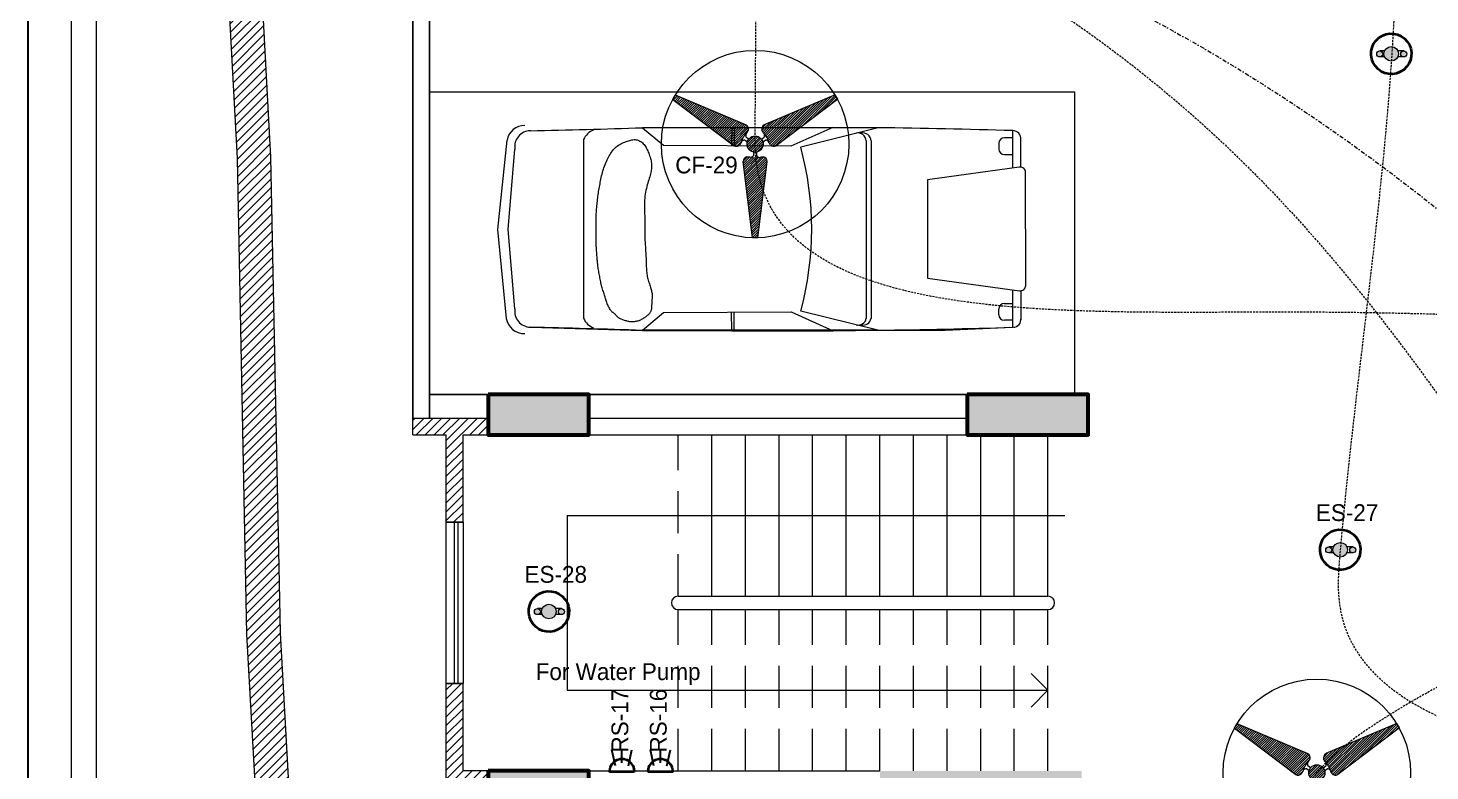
# Model space of a CAD drawing. Header units: inches. Extents: x 109699 to 44449955, y -10987 to 15824140.
# Drawn here: x 190738.4 to 191155.4, y -3498.7 to -3277.7 of the extents above; entities that cross this region are included whole.
import ezdxf

# ---------------------------------------------------------------- set-up
doc = ezdxf.new("R2010")
doc.units = ezdxf.units.IN
doc.header["$LTSCALE"] = 5
doc.header["$MEASUREMENT"] = 0
doc.linetypes.add('DASHDOT', pattern=[1, 0.5, -0.25, 0, -0.25])
doc.linetypes.add('DASHED2', pattern=[0.375, 0.25, -0.125])
doc.layers.get('0').update_dxf_attribs({"color": 123})
for name, color, linetype, lineweight in [('@NORMAL', 7, 'Continuous', 5), ('car-plan', 179, 'Continuous', 13), ('cloumn', 253, 'Continuous', 60), ('collum', 8, 'Continuous', 70), ('E-CF-Ceiling-Fan', 30, 'Continuous', 13), ('E-Con-Point', 5, 'DASHED2', 13), ('E-ES-Energy Saver-Light', 140, 'Continuous', 13), ('E-RS', 12, 'Continuous', 30), ('glass', 140, 'Continuous', 18), ('Ground foor outer wall', 7, 'Continuous', 25), ('ha', 252, 'Continuous', 5), ('HATCH2', 253, 'Continuous', 15), ('Railling', 8, 'Continuous', 5), ('SB', 1, 'DASHDOT', 20), ('STAIR', 8, 'Continuous', 13), ('WALL-1', 8, 'Continuous', 9)]:
    doc.layers.add(name, color=color, linetype=linetype, lineweight=lineweight)
doc.styles.get("Standard").update_dxf_attribs({"font": 'times.ttf'})
pattern_1 = [(45, (139084.08, 2531389.2565), (-1.3258252147, 1.3258252147), [])]

# ---------------------------------------------------------------- blocks, each defined once
blk = doc.blocks.new('zxczxczxcz')
at = {"layer": '@NORMAL'}
for points in [[(177327.54, -15450.1), (175295.18, -15450.1), (175295.18, -14276.83), (177327.54, -14276.83)], [(177319.91, -15442.46), (175302.82, -15442.46), (175302.82, -14284.47), (177319.91, -14284.47)]]:
    blk.add_lwpolyline(points, close=True, dxfattribs=at)
at = {"layer": 'WALL-1', "lineweight": 30}
blk.add_lwpolyline([(177340.91, -15463.47), (175281.82, -15463.47), (175281.82, -14263.47), (177340.91, -14263.47)], close=True, dxfattribs=at)
blk = doc.blocks.new('gs')
at = {"layer": 'car-plan'}
for p, q in [((26267.59, 9819.38), (26273.89, 9814.16)), ((26294.14, 9819.6), (26294.07, 9814.04)), ((26294.91, 9819.61), (26294.84, 9814.04)), ((26311.79, 9813.96), (26324.33, 9819.55)), ((26337.66, 9819.38), (26314.66, 9813.61)), ((26224.53, 9789.08), (26227.31, 9815.69)), ((26259.74, 9813.67), (26260.07, 9813.92)), ((26260.07, 9813.92), (26260.43, 9814.16)), ((26260.43, 9814.16), (26260.81, 9814.38)), ((26260.81, 9814.38), (26261.19, 9814.58)), ((26261.19, 9814.58), (26261.59, 9814.77)), ((26261.59, 9814.77), (26261.98, 9814.95)), ((26261.98, 9814.95), (26262.37, 9815.11)), ((26262.37, 9815.11), (26262.75, 9815.26)), ((26262.75, 9815.26), (26263.11, 9815.4)), ((26263.11, 9815.4), (26263.46, 9815.52)), ((26263.46, 9815.52), (26263.8, 9815.63)), ((26263.8, 9815.63), (26264.13, 9815.72)), ((26264.13, 9815.72), (26264.45, 9815.78)), ((26264.45, 9815.78), (26264.76, 9815.83)), ((26264.76, 9815.83), (26265.07, 9815.85)), ((26265.07, 9815.85), (26265.37, 9815.85)), ((26265.37, 9815.85), (26265.67, 9815.81)), ((26265.67, 9815.81), (26265.97, 9815.75)), ((26265.97, 9815.75), (26266.26, 9815.66)), ((26266.26, 9815.66), (26266.55, 9815.55)), ((26266.55, 9815.55), (26266.83, 9815.41)), ((26266.83, 9815.41), (26267.1, 9815.25)), ((26267.1, 9815.25), (26267.35, 9815.06)), ((26267.35, 9815.06), (26267.6, 9814.85)), ((26267.6, 9814.85), (26267.83, 9814.62)), ((26267.83, 9814.62), (26268.05, 9814.36)), ((26268.05, 9814.36), (26268.25, 9814.09)), ((26268.25, 9814.09), (26268.45, 9813.8)), ((26268.45, 9813.8), (26268.64, 9813.5)), ((26273.89, 9814.16), (26311.79, 9813.96)), ((26373.63, 9814.74), (26373.63, 9813.02)), ((26377.73, 9816.37), (26375.25, 9816.37)), ((26380.19, 9807.67), (26380.18, 9816.24)), ((26227.61, 9789.13), (26229.62, 9813.03)), ((26256.86, 9809.36), (26257.07, 9809.8)), ((26257.07, 9809.8), (26257.28, 9810.23)), ((26257.28, 9810.23), (26257.5, 9810.65)), ((26257.5, 9810.65), (26257.72, 9811.05)), ((26257.72, 9811.05), (26257.93, 9811.44)), ((26257.93, 9811.44), (26258.16, 9811.81)), ((26258.16, 9811.81), (26258.38, 9812.16)), ((26258.38, 9812.16), (26258.62, 9812.5)), ((26258.62, 9812.5), (26258.87, 9812.81)), ((26258.87, 9812.81), (26259.14, 9813.12)), ((26259.14, 9813.12), (26259.43, 9813.4)), ((26259.43, 9813.4), (26259.74, 9813.67)), ((26268.64, 9813.5), (26268.81, 9813.18)), ((26268.81, 9813.18), (26268.98, 9812.84)), ((26268.98, 9812.84), (26269.14, 9812.49)), ((26269.14, 9812.49), (26269.3, 9812.13)), ((26269.3, 9812.13), (26269.45, 9811.77)), ((26269.45, 9811.77), (26269.59, 9811.39)), ((26269.59, 9811.39), (26269.72, 9811.02)), ((26269.72, 9811.02), (26269.84, 9810.64)), ((26269.84, 9810.64), (26269.95, 9810.27)), ((26269.95, 9810.27), (26270.05, 9809.9)), ((26270.05, 9809.9), (26270.13, 9809.54)), ((26375.25, 9811.39), (26377.73, 9811.39)), ((26255.44, 9805.07), (26255.55, 9805.56)), ((26255.55, 9805.56), (26255.68, 9806.04)), ((26255.68, 9806.04), (26255.81, 9806.53)), ((26255.81, 9806.53), (26255.95, 9807.01)), ((26255.95, 9807.01), (26256.11, 9807.5)), ((26256.11, 9807.5), (26256.28, 9807.97)), ((26256.28, 9807.97), (26256.46, 9808.44)), ((26256.46, 9808.44), (26256.66, 9808.9)), ((26256.66, 9808.9), (26256.86, 9809.36)), ((26269.96, 9805.62), (26269.85, 9805.2)), ((26270.06, 9806.03), (26269.96, 9805.62)), ((26270.15, 9806.42), (26270.06, 9806.03)), ((26270.13, 9809.54), (26270.2, 9809.2)), ((26270.21, 9806.8), (26270.15, 9806.42)), ((26270.2, 9809.2), (26270.25, 9808.86)), ((26270.26, 9807.16), (26270.21, 9806.8)), ((26270.25, 9808.86), (26270.29, 9808.52)), ((26270.3, 9807.51), (26270.26, 9807.16)), ((26270.29, 9808.52), (26270.31, 9808.19)), ((26270.31, 9807.85), (26270.3, 9807.51)), ((26270.31, 9808.19), (26270.31, 9807.85)), ((26379.69, 9807.67), (26352.37, 9803.9)), ((26381.59, 9772.49), (26381.57, 9806.06)), ((26254.63, 9800.85), (26254.7, 9801.31)), ((26254.7, 9801.31), (26254.78, 9801.77)), ((26254.78, 9801.77), (26254.87, 9802.23)), ((26254.87, 9802.23), (26254.95, 9802.69)), ((26254.95, 9802.69), (26255.04, 9803.16)), ((26255.04, 9803.16), (26255.14, 9803.63)), ((26255.14, 9803.63), (26255.23, 9804.11)), ((26255.23, 9804.11), (26255.33, 9804.59)), ((26255.33, 9804.59), (26255.44, 9805.07)), ((26268.75, 9801.32), (26268.62, 9800.77)), ((26268.89, 9801.86), (26268.75, 9801.32)), ((26269.03, 9802.37), (26268.89, 9801.86)), ((26269.18, 9802.88), (26269.03, 9802.37)), ((26269.32, 9803.37), (26269.18, 9802.88)), ((26269.46, 9803.85), (26269.32, 9803.37)), ((26269.6, 9804.31), (26269.46, 9803.85)), ((26269.73, 9804.76), (26269.6, 9804.31)), ((26269.85, 9805.2), (26269.73, 9804.76)), ((26352.37, 9803.9), (26352.37, 9774.64)), ((26254.11, 9797.08), (26254.17, 9797.55)), ((26254.17, 9797.55), (26254.22, 9798.03)), ((26254.22, 9798.03), (26254.28, 9798.5)), ((26254.28, 9798.5), (26254.35, 9798.98)), ((26254.35, 9798.98), (26254.41, 9799.45)), ((26254.41, 9799.45), (26254.48, 9799.92)), ((26254.48, 9799.92), (26254.55, 9800.38)), ((26254.55, 9800.38), (26254.63, 9800.85)), ((26268.16, 9797.16), (26268.15, 9796.5)), ((26268.19, 9797.8), (26268.16, 9797.16)), ((26268.24, 9798.42), (26268.19, 9797.8)), ((26268.31, 9799.04), (26268.24, 9798.42)), ((26268.4, 9799.63), (26268.31, 9799.04)), ((26268.5, 9800.21), (26268.4, 9799.63)), ((26268.62, 9800.77), (26268.5, 9800.21)), ((26253.8, 9792.65), (26253.81, 9793.04)), ((26253.81, 9793.04), (26253.83, 9793.45)), ((26253.83, 9793.45), (26253.85, 9793.87)), ((26253.85, 9793.87), (26253.87, 9794.31)), ((26253.87, 9794.31), (26253.9, 9794.75)), ((26253.9, 9794.75), (26253.94, 9795.2)), ((26253.94, 9795.2), (26253.98, 9795.67)), ((26253.98, 9795.67), (26254.02, 9796.13)), ((26254.02, 9796.13), (26254.06, 9796.6)), ((26254.06, 9796.6), (26254.11, 9797.08)), ((26268.15, 9796.5), (26268.14, 9795.84)), ((26268.14, 9795.84), (26268.15, 9795.17)), ((26268.15, 9795.17), (26268.17, 9794.5)), ((26268.17, 9794.5), (26268.2, 9793.81)), ((26268.2, 9793.81), (26268.24, 9793.13)), ((26268.24, 9793.13), (26268.29, 9785.93)), ((26227.09, 9762.68), (26224.53, 9789.08)), ((26229.62, 9765.51), (26227.61, 9789.13)), ((26253.8, 9785.76), (26253.8, 9792.65)), ((26253.8, 9785.4), (26253.8, 9785.76)), ((26253.81, 9785.06), (26253.8, 9785.4)), ((26253.81, 9784.72), (26253.81, 9785.06)), ((26253.83, 9784.39), (26253.81, 9784.72)), ((26268.29, 9785.93), (26268.34, 9785.25)), ((26268.34, 9785.25), (26268.39, 9784.58)), ((26268.39, 9784.58), (26268.44, 9783.93)), ((26253.84, 9784.06), (26253.83, 9784.39)), ((26253.86, 9783.73), (26253.84, 9784.06)), ((26253.89, 9783.4), (26253.86, 9783.73)), ((26253.91, 9783.06), (26253.89, 9783.4)), ((26253.94, 9782.72), (26253.91, 9783.06)), ((26253.97, 9782.37), (26253.94, 9782.72)), ((26253.99, 9782.02), (26253.97, 9782.37)), ((26254.02, 9781.68), (26253.99, 9782.02)), ((26254.05, 9781.34), (26254.02, 9781.68)), ((26254.08, 9781), (26254.05, 9781.34)), ((26254.1, 9780.68), (26254.08, 9781)), ((26254.13, 9780.36), (26254.1, 9780.68)), ((26268.44, 9783.93), (26268.49, 9783.3)), ((26268.49, 9783.3), (26268.53, 9782.7)), ((26268.53, 9782.7), (26268.57, 9782.12)), ((26268.57, 9782.12), (26268.6, 9781.57)), ((26268.6, 9781.57), (26268.63, 9781.06)), ((26268.63, 9781.06), (26268.65, 9780.57)), ((26268.65, 9780.57), (26268.66, 9780.11)), ((26254.15, 9780.05), (26254.13, 9780.36)), ((26254.18, 9779.75), (26254.15, 9780.05)), ((26254.2, 9779.45), (26254.18, 9779.75)), ((26254.23, 9779.14), (26254.2, 9779.45)), ((26254.26, 9778.83), (26254.23, 9779.14)), ((26254.3, 9778.51), (26254.26, 9778.83)), ((26254.34, 9778.17), (26254.3, 9778.51)), ((26254.4, 9777.82), (26254.34, 9778.17)), ((26254.45, 9777.46), (26254.4, 9777.82)), ((26254.52, 9777.08), (26254.45, 9777.46)), ((26254.58, 9776.7), (26254.52, 9777.08)), ((26254.65, 9776.31), (26254.58, 9776.7)), ((26254.73, 9775.91), (26254.65, 9776.31)), ((26268.66, 9780.11), (26268.67, 9779.66)), ((26268.67, 9779.66), (26268.68, 9779.22)), ((26268.68, 9779.22), (26268.69, 9778.8)), ((26268.69, 9778.8), (26268.71, 9778.38)), ((26268.71, 9778.38), (26268.72, 9777.97)), ((26268.72, 9777.97), (26268.74, 9777.56)), ((26268.74, 9777.56), (26268.77, 9777.15)), ((26268.77, 9777.15), (26268.8, 9776.75)), ((26268.8, 9776.75), (26268.84, 9776.34)), ((26268.84, 9776.34), (26268.89, 9775.95)), ((26254.8, 9775.52), (26254.73, 9775.91)), ((26254.87, 9775.12), (26254.8, 9775.52)), ((26254.94, 9774.73), (26254.87, 9775.12)), ((26255.02, 9774.34), (26254.94, 9774.73)), ((26255.09, 9773.96), (26255.02, 9774.34)), ((26255.16, 9773.57), (26255.09, 9773.96)), ((26255.24, 9773.19), (26255.16, 9773.57)), ((26255.32, 9772.82), (26255.24, 9773.19)), ((26255.41, 9772.45), (26255.32, 9772.82)), ((26255.51, 9772.08), (26255.41, 9772.45)), ((26255.61, 9771.71), (26255.51, 9772.08)), ((26268.89, 9775.95), (26268.95, 9775.55)), ((26268.95, 9775.55), (26269.02, 9775.16)), ((26269.02, 9775.16), (26269.11, 9774.77)), ((26269.11, 9774.77), (26269.2, 9774.39)), ((26269.2, 9774.39), (26269.31, 9774.01)), ((26269.31, 9774.01), (26269.41, 9773.63)), ((26269.41, 9773.63), (26269.53, 9773.27)), ((26269.53, 9773.27), (26269.64, 9772.91)), ((26269.64, 9772.91), (26269.75, 9772.56)), ((26269.75, 9772.56), (26269.86, 9772.22)), ((26269.86, 9772.22), (26269.97, 9771.89)), ((26352.37, 9774.64), (26379.71, 9770.88)), ((26255.72, 9771.35), (26255.61, 9771.71)), ((26255.83, 9771), (26255.72, 9771.35)), ((26255.95, 9770.64), (26255.83, 9771)), ((26256.07, 9770.3), (26255.95, 9770.64)), ((26256.18, 9769.95), (26256.07, 9770.3)), ((26256.3, 9769.61), (26256.18, 9769.95)), ((26256.4, 9769.28), (26256.3, 9769.61)), ((26256.51, 9768.94), (26256.4, 9769.28)), ((26256.61, 9768.62), (26256.51, 9768.94)), ((26256.7, 9768.3), (26256.61, 9768.62)), ((26256.8, 9767.98), (26256.7, 9768.3)), ((26256.9, 9767.66), (26256.8, 9767.98)), ((26269.97, 9771.89), (26270.07, 9771.56)), ((26270.07, 9771.56), (26270.16, 9771.25)), ((26270.16, 9771.25), (26270.24, 9770.95)), ((26270.24, 9770.95), (26270.31, 9770.66)), ((26270.31, 9770.66), (26270.38, 9770.38)), ((26270.38, 9768.06), (26270.37, 9767.85)), ((26270.38, 9770.38), (26270.42, 9770.11)), ((26270.4, 9768.27), (26270.38, 9768.06)), ((26270.43, 9768.48), (26270.4, 9768.27)), ((26270.42, 9770.11), (26270.46, 9769.85)), ((26270.45, 9768.7), (26270.43, 9768.48)), ((26270.47, 9768.91), (26270.45, 9768.7)), ((26270.46, 9769.85), (26270.48, 9769.6)), ((26270.48, 9769.13), (26270.47, 9768.91)), ((26270.48, 9769.6), (26270.48, 9769.36)), ((26270.48, 9769.36), (26270.48, 9769.13)), ((26380.2, 9762.22), (26380.2, 9770.88)), ((26257.01, 9767.35), (26256.9, 9767.66)), ((26257.12, 9767.04), (26257.01, 9767.35)), ((26257.24, 9766.74), (26257.12, 9767.04)), ((26257.37, 9766.44), (26257.24, 9766.74)), ((26257.51, 9766.14), (26257.37, 9766.44)), ((26257.66, 9765.86), (26257.51, 9766.14)), ((26257.81, 9765.59), (26257.66, 9765.86)), ((26257.96, 9765.35), (26257.81, 9765.59)), ((26258.1, 9765.13), (26257.96, 9765.35)), ((26258.24, 9764.93), (26258.1, 9765.13)), ((26258.37, 9764.77), (26258.24, 9764.93)), ((26258.48, 9764.65), (26258.37, 9764.77)), ((26258.59, 9764.55), (26258.48, 9764.65)), ((26258.69, 9764.48), (26258.59, 9764.55)), ((26258.78, 9764.42), (26258.69, 9764.48)), ((26258.87, 9764.37), (26258.78, 9764.42)), ((26258.96, 9764.31), (26258.87, 9764.37)), ((26259.06, 9764.25), (26258.96, 9764.31)), ((26259.16, 9764.16), (26259.06, 9764.25)), ((26259.27, 9764.06), (26259.16, 9764.16)), ((26259.39, 9763.93), (26259.27, 9764.06)), ((26259.52, 9763.78), (26259.39, 9763.93)), ((26259.66, 9763.62), (26259.52, 9763.78)), ((26267.58, 9759.15), (26273.89, 9764.38)), ((26269.33, 9763.8), (26269.15, 9763.64)), ((26269.49, 9763.96), (26269.33, 9763.8)), ((26269.63, 9764.13), (26269.49, 9763.96)), ((26269.76, 9764.29), (26269.63, 9764.13)), ((26269.87, 9764.45), (26269.76, 9764.29)), ((26269.96, 9764.62), (26269.87, 9764.45)), ((26270.04, 9764.78), (26269.96, 9764.62)), ((26270.11, 9764.93), (26270.04, 9764.78)), ((26270.16, 9765.09), (26270.11, 9764.93)), ((26270.2, 9765.24), (26270.16, 9765.09)), ((26270.24, 9765.38), (26270.2, 9765.24)), ((26270.26, 9765.51), (26270.24, 9765.38)), ((26270.28, 9765.64), (26270.26, 9765.51)), ((26270.3, 9765.75), (26270.28, 9765.64)), ((26270.31, 9765.87), (26270.3, 9765.75)), ((26270.32, 9766.11), (26270.31, 9765.99)), ((26270.31, 9765.99), (26270.31, 9765.87)), ((26270.33, 9766.85), (26270.32, 9766.68)), ((26270.32, 9766.68), (26270.32, 9766.51)), ((26270.32, 9766.51), (26270.32, 9766.37)), ((26270.32, 9766.37), (26270.32, 9766.23)), ((26270.32, 9766.23), (26270.32, 9766.11)), ((26270.34, 9767.43), (26270.33, 9767.23)), ((26270.33, 9767.23), (26270.33, 9767.04)), ((26270.33, 9767.04), (26270.33, 9766.85)), ((26270.35, 9767.64), (26270.34, 9767.43)), ((26270.37, 9767.85), (26270.35, 9767.64)), ((26273.89, 9764.38), (26311.79, 9764.58)), ((26294.14, 9758.94), (26294.07, 9764.5)), ((26294.91, 9758.93), (26294.84, 9764.5)), ((26311.79, 9764.58), (26324.33, 9758.99)), ((26337.59, 9759.15), (26314.7, 9764.86)), ((26373.63, 9763.73), (26373.63, 9765.45)), ((26375.25, 9767.07), (26377.73, 9767.07)), ((26259.81, 9763.46), (26259.66, 9763.62)), ((26259.98, 9763.29), (26259.81, 9763.46)), ((26260.16, 9763.13), (26259.98, 9763.29)), ((26260.35, 9762.97), (26260.16, 9763.13)), ((26260.56, 9762.82), (26260.35, 9762.97)), ((26260.78, 9762.68), (26260.56, 9762.82)), ((26261.02, 9762.55), (26260.78, 9762.68)), ((26261.26, 9762.44), (26261.02, 9762.55)), ((26261.51, 9762.33), (26261.26, 9762.44)), ((26261.77, 9762.23), (26261.51, 9762.33)), ((26262.02, 9762.13), (26261.77, 9762.23)), ((26262.28, 9762.04), (26262.02, 9762.13)), ((26262.54, 9761.96), (26262.28, 9762.04)), ((26262.8, 9761.89), (26262.54, 9761.96)), ((26263.06, 9761.82), (26262.8, 9761.89)), ((26263.31, 9761.76), (26263.06, 9761.82)), ((26263.57, 9761.71), (26263.31, 9761.76)), ((26263.83, 9761.67), (26263.57, 9761.71)), ((26264.09, 9761.64), (26263.83, 9761.67)), ((26264.35, 9761.63), (26264.09, 9761.64)), ((26264.62, 9761.62), (26264.35, 9761.63)), ((26264.88, 9761.63), (26264.62, 9761.62)), ((26265.15, 9761.65), (26264.88, 9761.63)), ((26265.42, 9761.69), (26265.15, 9761.65)), ((26265.68, 9761.74), (26265.42, 9761.69)), ((26265.95, 9761.8), (26265.68, 9761.74)), ((26266.21, 9761.87), (26265.95, 9761.8)), ((26266.46, 9761.96), (26266.21, 9761.87)), ((26266.72, 9762.06), (26266.46, 9761.96)), ((26266.97, 9762.17), (26266.72, 9762.06)), ((26267.21, 9762.29), (26266.97, 9762.17)), ((26267.45, 9762.42), (26267.21, 9762.29)), ((26267.68, 9762.56), (26267.45, 9762.42)), ((26267.91, 9762.7), (26267.68, 9762.56)), ((26268.14, 9762.85), (26267.91, 9762.7)), ((26268.35, 9763), (26268.14, 9762.85)), ((26268.57, 9763.16), (26268.35, 9763)), ((26268.77, 9763.32), (26268.57, 9763.16)), ((26268.97, 9763.48), (26268.77, 9763.32)), ((26269.15, 9763.64), (26268.97, 9763.48)), ((26377.73, 9762.1), (26375.25, 9762.1))]:
    blk.add_line(p, q, dxfattribs=at)
for points in [[(26337.66, 9819.38), (26267.59, 9819.38)], [(26377.73, 9807.44), (26377.73, 9818.52)], [(26250.07, 9815.86), (26250.07, 9762.68)], [(26334.16, 9815.48), (26334.16, 9762.68)], [(26335.61, 9815.48), (26335.61, 9762.68)], [(26377.73, 9760.02), (26377.73, 9771.11)], [(26234.23, 9760.08), (26250.91, 9759.59), (26267.59, 9759.1), (26294.14, 9758.94), (26324.33, 9758.99), (26337.59, 9759.15), (26357.66, 9759.15), (26377.73, 9760.02)], [(26337.59, 9759.15), (26267.58, 9759.15)]]:
    blk.add_lwpolyline(points, dxfattribs=at)
for centre, radius, start, end in [((26232.58, 9814.7), 5.37, 90.1707, 169.325), ((26234.25, 9813.78), 4.69, 90.1951, 189.1327), ((26145.98, 13653.85), 3836.4, 271.31807, 271.8165), ((26254.83, 9813.85), 5.17, 110.4258, 157.0865), ((26300.3, 7127.06), 2692.58, 88.35208, 89.20503), ((26377.72, 9816.05), 2.47, 355.6524, 89.7313), ((26331.72, 9815.38), 2.44, 2.4388, 104.0768), ((26333.18, 9815.38), 2.44, 2.4388, 104.0768), ((26375.25, 9814.74), 1.63, 90, 180), ((26224.89, 9789.17), 93.04, 344.8512, 15.2298), ((26375.25, 9813.02), 1.63, 180, 270), ((26379.95, 9806.06), 1.63, 0.0405, 98.9166), ((26379.96, 9772.48), 1.63, 261.1023, 0.0405), ((26234.25, 9764.76), 4.69, 170.8673, 269.8049), ((26375.25, 9765.45), 1.63, 90, 180), ((26375.25, 9763.73), 1.63, 180, 270), ((26232.39, 9763.5), 5.37, 188.7802, 271.8146), ((26145.98, 5924.63), 3836.4, 88.1835, 88.68193), ((26254.83, 9764.7), 5.17, 202.9135, 249.5742), ((26331.76, 9763.12), 2.44, 256.0043, 349.7168), ((26333.21, 9763.12), 2.44, 256.0043, 349.7168), ((26301.78, 12347.18), 2588.28, 270.7926, 271.68154), ((26377.76, 9762.46), 2.45, 273.8483, 5.5187)]:
    blk.add_arc(centre, radius, start, end, dxfattribs=at)
blk = doc.blocks.new('coloumn-01')
at = {"layer": 'ha'}
h = blk.add_hatch(dxfattribs=at)
h.set_pattern_fill('AR-CONC', color=256, scale=0.5)
h.set_pattern_definition([(50, (0, 0), (3.586300913, -0.313760675), [0.375, -4.125]), (355, (0, 0), (-0.693756668, 3.7609606685), [0.3, -3.3]), (100.45144446, (0.299, -0.026), (2.8925442336, 3.447199955), [0.31870096, -3.50571056]), (46.1842, (0, 1), (5.336206653, -0.827596404), [0.5625, -6.1875]), (96.6356355, (0.4447, 0.931), (4.673309728, 4.870593004), [0.47805171, -5.2585688]), (351.184164, (0, 1), (4.673309725, 4.870593001), [0.45, -4.950000005]), (21, (0.5, 0.75), (2.9845352606, -2.0130944533), [0.375, -4.125]), (326, (0.5, 0.75), (1.2165766596, 3.625750225), [0.3, -3.3]), (71.45144474, (0.7487, 0.5822), (4.2011118836, 1.612655764), [0.31870095, -3.50571056]), (37.5, (0, 0), (0.0607992766, 1.66446926916), [0, -3.26, 0, -3.35, 0, -3.3125]), (7.5, (0, 0), (1.3153476872, 1.9720585594), [0, -1.91, 0, -3.185, 0, -1.2625]), (327.5, (-1.115, 0), (2.66911218086, -0.1127743587), [0, -1.25, 0, -3.9, 0, -5.175]), (317.5, (-1.615, 0), (2.9159308467, 0.5005249117), [0, -1.625, 0, -2.59, 0, -3.675])])
h.paths.add_polyline_path([(32128.45, -2546319.05), (32092.45, -2546319.05), (32092.45, -2546331.05), (32128.45, -2546331.05)])
h.paths.add_polyline_path([(32128.45, -2546617.13), (32098.45, -2546617.13), (32098.45, -2546629.13), (32128.45, -2546629.13)])
h.paths.add_polyline_path([(31978.52, -2546605.13), (31966.52, -2546605.13), (31966.52, -2546635.13), (31978.52, -2546635.13)])
h.paths.add_polyline_path([(31821.2, -2546605.13), (31809.2, -2546605.13), (31809.2, -2546635.13), (31821.2, -2546635.13)])
h.paths.add_polyline_path([(31689.2, -2546611.13), (31677.2, -2546611.13), (31677.2, -2546635.13), (31689.2, -2546635.13)])
h.paths.add_polyline_path([(31417.2, -2546611.13), (31405.2, -2546611.13), (31405.2, -2546635.13), (31417.2, -2546635.13)])
h.paths.add_polyline_path([(31435.2, -2546415.35), (31405.2, -2546415.35), (31405.2, -2546427.35), (31435.2, -2546427.35)])
h.paths.add_polyline_path([(31633.75, -2546415.35), (31603.75, -2546415.35), (31603.75, -2546427.35), (31633.75, -2546427.35)])
h.paths.add_polyline_path([(31821.2, -2546319.05), (31809.2, -2546319.05), (31809.2, -2546349.05), (31821.2, -2546349.05)])
h.paths.add_polyline_path([(31996.52, -2546319.05), (31966.52, -2546319.05), (31966.52, -2546331.05), (31996.52, -2546331.05)])
h.paths.add_polyline_path([(31581.75, -2546291.05), (31541.75, -2546291.05), (31541.75, -2546301.05), (31581.75, -2546301.05)])
h.paths.add_polyline_path([(31485.75, -2546261.05), (31475.75, -2546261.05), (31475.75, -2546301.05), (31485.75, -2546301.05)])
h.paths.add_polyline_path([(31581.75, -2546206.05), (31521.75, -2546206.05), (31521.75, -2546216.05), (31581.75, -2546216.05)])
h.paths.add_polyline_path([(31435.2, -2546206.05), (31405.2, -2546206.05), (31405.2, -2546218.05), (31435.2, -2546218.05)])
h.paths.add_polyline_path([(31435.2, -2546094.05), (31405.2, -2546094.05), (31405.2, -2546106.05), (31435.2, -2546106.05)])
h.paths.add_polyline_path([(31583.75, -2546094.05), (31547.75, -2546094.05), (31547.75, -2546106.05), (31583.75, -2546106.05)])
h.paths.add_polyline_path([(31775.41, -2546094.05), (31763.41, -2546094.05), (31763.41, -2546124.05), (31775.41, -2546124.05)])
h.paths.add_polyline_path([(32059.8, -2546094.05), (32047.8, -2546094.05), (32047.8, -2546124.05), (32059.8, -2546124.05)])
h.paths.add_polyline_path([(32058.07, -2545913.63), (32028.07, -2545913.63), (32028.07, -2545925.63), (32058.07, -2545925.63)])
h.paths.add_polyline_path([(32048.07, -2545722.71), (32036.07, -2545722.71), (32036.07, -2545746.71), (32048.07, -2545746.71)])
h.paths.add_polyline_path([(31799.41, -2545913.63), (31763.41, -2545913.63), (31763.41, -2545925.63), (31799.41, -2545925.63)])
h.paths.add_polyline_path([(31591.54, -2545945.05), (31561.31, -2545945.05), (31561.31, -2545957.05), (31591.54, -2545957.05)])
h.paths.add_polyline_path([(31435.2, -2545945.05), (31405.2, -2545945.05), (31405.2, -2545957.05), (31435.2, -2545957.05)])
h.paths.add_polyline_path([(31429.2, -2545715.38), (31405.2, -2545715.38), (31405.2, -2545727.38), (31429.2, -2545727.38)])
h.paths.add_polyline_path([(31605.54, -2545715.38), (31581.54, -2545715.38), (31581.54, -2545727.38), (31605.54, -2545727.38)])
h.paths.add_polyline_path([(31775.41, -2545711.61), (31763.41, -2545711.61), (31763.41, -2545735.61), (31775.41, -2545735.61)])
at = {"layer": 'cloumn'}
for points, elevation in [([(31405.2, -2546094.05), (31405.2, -2546106.05), (31435.2, -2546106.05), (31435.2, -2546094.05)], -16.69), ([(31547.75, -2546094.05), (31547.75, -2546106.05), (31583.75, -2546106.05), (31583.75, -2546094.05)], -16.69), ([(31405.2, -2546206.05), (31405.2, -2546218.05), (31435.2, -2546218.05), (31435.2, -2546206.05)], -16.7)]:
    blk.add_lwpolyline(points, close=True, dxfattribs=dict(at, elevation=elevation))
blk = doc.blocks.new('1')
at = {"layer": 'E-CF-Ceiling-Fan', "linetype": 'ByBlock', "ltscale": 0.5}
h = blk.add_hatch(dxfattribs=at)
h.set_pattern_fill('ANSI31', color=256, scale=10)
edge = h.paths.add_edge_path()
edge.add_line((209066.5, -13067.1), (209064.6, -13070.4))
edge.add_line((209064.6, -13070.4), (209110.2, -13104.9))
edge.add_ellipse((209112, -13101.7), major_axis=(2.6, 2.6), ratio=1, start_angle=196.3128, end_angle=268.2872)
edge.add_line((209114.5, -13104.3), (209115.5, -13102.7))
edge.add_ellipse((209130.2, -13106.2), major_axis=(10.7, 10.7), ratio=1, start_angle=88.4423, end_angle=121.489, ccw=False)
edge.add_line((209119.8, -13095.2), (209120.9, -13093.4))
edge.add_ellipse((209117.3, -13092.6), major_axis=(2.6, 2.6), ratio=1, start_angle=301.6441, end_angle=373.6185)
edge.add_line((209119.2, -13089.4), (209066.5, -13067.1))
edge = h.paths.add_edge_path()
edge.add_ellipse((209131.1, -13116.7), major_axis=(2.63, 2.63), ratio=1, start_angle=316.8297, end_angle=387.839)
edge.add_line((209132.2, -13113.2), (209130.5, -13113.2))
edge.add_ellipse((209126.3, -13098.3), major_axis=(-11, 11), ratio=1, start_angle=145.1952, end_angle=150.8744, ccw=False)
edge.add_ellipse((209126.3, -13098.3), major_axis=(-11, 11), ratio=1, start_angle=122.4337, end_angle=145.1952, ccw=False)
edge.add_ellipse((209126.3, -13098.3), major_axis=(-11, 11), ratio=1, start_angle=118.5749, end_angle=122.4337, ccw=False)
edge.add_line((209121.9, -13113.2), (209119.6, -13113.2))
edge.add_ellipse((209120.6, -13116.7), major_axis=(2.6, 2.6), ratio=1, start_angle=61.681, end_angle=133.6503)
edge.add_line((209117, -13116.6), (209124, -13173.4))
edge.add_line((209124, -13173.4), (209127.8, -13173.4))
edge.add_line((209127.8, -13173.4), (209134.8, -13116.6))
h.paths.add_polyline_path([(209119.9, -13103.7, 1), (209131.9, -13103.7, 1)])
edge = h.paths.add_edge_path()
edge.add_line((209187.4, -13070.2), (209185.5, -13067))
edge.add_line((209185.5, -13067), (209132.6, -13089.4))
edge.add_ellipse((209134.5, -13092.6), major_axis=(-2.6, 2.6), ratio=1, start_angle=-13.6185, end_angle=58.3559)
edge.add_line((209130.9, -13093.4), (209132, -13095.2))
edge.add_ellipse((209121.5, -13106.2), major_axis=(10.7, 10.7), ratio=1, start_angle=328.511, end_angle=361.5577, ccw=False)
edge.add_line((209136.3, -13102.7), (209137.2, -13104.3))
edge.add_ellipse((209139.7, -13101.7), major_axis=(-2.6, 2.6), ratio=1, start_angle=91.7128, end_angle=163.2983)
edge.add_line((209141.5, -13104.9), (209187.4, -13070.2))
at = {"layer": 'E-CF-Ceiling-Fan', "ltscale": 10}
for p, q in [((209064.6, -13070.4), (209066.5, -13067.1)), ((209064.6, -13070.4), (209110.2, -13104.9)), ((209066.5, -13067.1), (209119.2, -13089.4)), ((209185.5, -13067), (209132.6, -13089.4)), ((209187.4, -13070.2), (209141.5, -13104.9)), ((209187.4, -13070.2), (209185.5, -13067)), ((209119.8, -13095.2), (209120.9, -13093.4)), ((209132, -13095.2), (209130.9, -13093.4)), ((209114.5, -13104.3), (209115.5, -13102.7)), ((209120.1, -13102.1), (209118.1, -13100.7)), ((209121.2, -13100), (209119.1, -13098.6)), ((209130.6, -13100), (209132.6, -13098.6)), ((209131.7, -13102.1), (209133.7, -13100.7)), ((209137.2, -13104.3), (209136.3, -13102.7)), ((209124, -13173.4), (209117, -13116.6)), ((209119.6, -13113.2), (209121.9, -13113.2)), ((209124.6, -13109.6), (209124.6, -13112.1)), ((209127, -13109.7), (209127, -13112.1)), ((209127.8, -13173.4), (209134.8, -13116.6)), ((209130.5, -13113.2), (209132.2, -13113.2)), ((209127.8, -13173.4), (209124, -13173.4))]:
    blk.add_line(p, q, dxfattribs=at)
for radius in [69.7, 6.03]:
    blk.add_circle((209125.9, -13103.7), radius, dxfattribs=at)
for centre, major_axis, start_param, end_param in [((209130.2, -13106.2), (10.7, 10.7), 1.543609, 2.120384), ((209122.8, -13097.2), (-2.74, 2.74), 0.462237, 1.148538), ((209117.3, -13092.6), (2.6, 2.6), 5.264682, 6.520874), ((209134.5, -13092.6), (-2.6, 2.6), -0.237688, 1.018503), ((209121.5, -13106.2), (10.7, 10.7), 5.733598, 6.310373), ((209129, -13097.2), (-2.74, 2.74), 3.563851, 4.250152), ((209112, -13101.7), (2.6, 2.6), 3.426304, 4.682496), ((209118.2, -13104.6), (2.74, 2.74), 0.801842, 1.428905), ((209133.6, -13104.6), (-2.74, 2.74), -1.428905, -0.801842), ((209139.7, -13101.7), (-2.6, 2.6), 1.60069, 2.856881), ((209120.6, -13116.7), (2.6, 2.6), 1.076536, 2.332638), ((209126.3, -13098.3), (-11, 11), 2.069523, 2.633254), ((209121.5, -13109.9), (-2.74, 2.74), 2.745104, 3.314941), ((209130.2, -13109.9), (2.74, 2.74), 2.968245, 3.636223), ((209131.1, -13116.7), (2.63, 2.63), 5.529722, 6.769067)]:
    blk.add_ellipse(centre, major_axis=major_axis, ratio=1, start_param=start_param, end_param=end_param, dxfattribs=at)
blk = doc.blocks.new('A$C63FA2F8C')
at = {"linetype": 'ByBlock', "ltscale": 0.5}
h = blk.add_hatch(color=256, dxfattribs=at)
h.dxf.hatch_style = 1
h.paths.add_polyline_path([(337, 262, 1), (186, 262, 1)])
h.paths.add_polyline_path([(175, 261, 1), (112, 261, 1)])
h.paths.add_polyline_path([(360, 261, 1), (423, 261, 1)])
at = {"ltscale": 2}
for p, q in [((193, 293), (145, 293)), ((391, 293), (330, 293)), ((194, 230), (145, 230)), ((391, 230), (330, 230))]:
    blk.add_line(p, q, dxfattribs=at)
for centre, radius in [((143, 261), 31.4), ((262, 262), 75.4), ((391, 261), 31.4)]:
    blk.add_circle(centre, radius, dxfattribs=at)
at = {"lineweight": 40}
blk.add_ellipse((262, 262), major_axis=(-89, 189), ratio=1, start_param=-1.547954, end_param=4.735231, dxfattribs=at)
blk = doc.blocks.new('HFDD')
for p, q in [((5419.76, 11948.05), (5417.73, 11957.51)), ((5423.64, 11949.97), (5423.64, 11957.67)), ((5427.53, 11948.05), (5429.56, 11957.51)), ((5416.35, 11944.27), (5430.93, 11944.27))]:
    blk.add_line(p, q)
for radius in [7.33, 6.99]:
    blk.add_arc((5423.64, 11945.08), radius, 353.69111, 186.30889)

msp = doc.modelspace()

# ---------------------------------------------------------------- hatches: boundary and pattern name
at = {"layer": 'HATCH2'}
h = msp.add_hatch(dxfattribs=at)
h.set_pattern_fill('ANSI31', color=256, scale=15)
h.set_pattern_definition(pattern_1)
h.paths.add_polyline_path([(190817.03, -4034), (190818.59, -3989.05), (190820.97, -3920.14), (190822.21, -3884.64), (190823.09, -3809.39), (190823.44, -3777.18), (190818.6, -3709.19), (190814.26, -3643.01), (190810.36, -3581.96), (190807.12, -3523.69), (190804.81, -3482.33), (190803.46, -3458.02), (190801.79, -3374.13), (190800.64, -3316.49), (190796.16, -3233.82), (190795.17, -3215.6), (190793.23, -3151.88), (190791.61, -3096.94), (190790.04, -3047.61), (190789.22, -3021.67), (190787.38, -2963.89), (190786.35, -2931.23), (191076.32, -2911.34), (191190.29, -2903.53), (191396.5, -2889.39), (191550.62, -2878.82), (191552.44, -2888.72), (191503.31, -2892.09), (191425.52, -2897.42), (191327.58, -2904.14), (191204.54, -2912.58), (190971.57, -2928.55), (190796.65, -2940.55), (190800.29, -3055.32), (190803.49, -3161.01), (190805.27, -3217.16), (190807.77, -3263.17), (190810.64, -3316.12), (190813.45, -3457.64), (190820.34, -3581.36), (190832.88, -3768.99), (190832.58, -3856.77), (190828.7, -3985.91), (190827.01, -4034.66)])
h = msp.add_hatch(dxfattribs=at)
h.set_pattern_fill('ANSI31', color=256, scale=15)
h.set_pattern_definition(pattern_1)
h.paths.add_polyline_path([(190862.78, -3398.7), (190862.78, -3424.7), (190867.78, -3424.7), (190867.78, -3398.7), (190875.24, -3398.7), (190875.24, -3393.7), (190852.8, -3393.7), (190852.8, -3398.7)])
h = msp.add_hatch(dxfattribs=at)
h.set_pattern_fill('ANSI31', color=256, scale=15)
h.set_pattern_definition(pattern_1)
h.paths.add_polyline_path([(190867.78, -3498.7), (190867.78, -3472.7), (190862.78, -3472.7), (190862.78, -3503.7), (190865.78, -3503.7), (190865.78, -3510.7), (190870.78, -3510.7), (190870.78, -3503.7), (190875.24, -3503.7), (190875.24, -3498.7)])

# ---------------------------------------------------------------- linework, layer by layer
at = {"layer": '@NORMAL'}
for p, q in [((190857.78, -3296.7, 0.42), (191049.78, -3296.7, 0.29)), ((191049.77, -3386.7, -6.05), (191049.78, -3296.7, -3.37))]:
    msp.add_line(p, q, dxfattribs=at)
at = {"layer": '@NORMAL', "color": 1}
for p, q in [((190898.78, -3422.7, 0.42), (190898.78, -3474.7, 0.42)), ((190898.78, -3422.7, 0.4), (191046.78, -3422.7, 0.26)), ((191041.78, -3474.7, 0.44), (191036.78, -3469.7, 0.44)), ((190898.78, -3474.7, 0.34), (191041.78, -3474.7, 0.34)), ((191041.78, -3474.7, 0.54), (191036.78, -3479.7, 0.44))]:
    msp.add_line(p, q, dxfattribs=at)
at = {"layer": 'E-Con-Point', "ltscale": 0.5}
for points in [[(191430.28, -3401.17, -0.21), (191389.36, -3392.59, 0.21), (191110.85, -3362.21, 0.21), (190954.67, -3312.23, 0.21), (190954.67, -3309.82, 0.21), (190955.44, -3107.18, 0.72)], [(191143.91, -3117.29), (191143.94, -3287.54), (191128.74, -3432.9), (191128.22, -3446.12), (191249.62, -3504.88), (191335.85, -3528.89), (191495.78, -3612.09), (191531.18, -3659.79, 0.56)], [(190838.06, -3204.4, 0.51), (190909.5, -3214.52, 0.51), (191093.55, -3311.6), (191182.14, -3422.31, 0.48), (191366.29, -3630.5), (191531.18, -3659.79, 0.56)], [(191430.28, -3401.17, -0.11), (191315.05, -3405.12, 0.5), (191177.19, -3463.36, 0.51), (191121.77, -3499.28), (191338.76, -3750.99, -0.06), (191338.26, -3755.77, -0.06), (191129.95, -3783.46, 0.22), (190980.13, -3731.74)]]:
    msp.add_spline(points, degree=3, dxfattribs=at)
at = {"layer": 'glass'}
for p, q in [((190862.78, -3472.7, 0.42), (190862.78, -3424.7, 0.42)), ((190865.28, -3472.7, 0.42), (190865.28, -3424.7, 0.42)), ((190866.28, -3472.7, 0.42), (190866.28, -3424.7, 0.42)), ((190867.78, -3424.7, 0.42), (190867.78, -3472.7, 0.42))]:
    msp.add_line(p, q, dxfattribs=at)
at = {"layer": 'Ground foor outer wall'}
for p, q in [((190857.77, -3393.7, -6.25), (190857.8, -3161.7, 0.64)), ((190852.8, -3393.7, 0.4), (190852.8, -3166.7, 0.55)), ((190857.77, -3386.7, 0.42), (191033.78, -3386.7, 0.3))]:
    msp.add_line(p, q, dxfattribs=at)
at = {"layer": 'Railling', "linetype": 'Continuous'}
for p, q in [((190931.78, -3446.7, 0.43), (191041.78, -3446.7, 0.43)), ((190931.78, -3450.7, 0.43), (191041.78, -3450.7, 0.43))]:
    msp.add_line(p, q, dxfattribs=at)
for centre, start, end in [((190931.78, -3448.7, 0.43), 90, 270), ((191041.78, -3448.7, 0.43), 270, 90)]:
    msp.add_arc(centre, 2, start, end, dxfattribs=at)
at = {"layer": 'SB', "ltscale": 0.5}
msp.add_spline([(190853.23, -3028.38, -0.22), (190851.3, -3037.62, -0.22), (190852.29, -3058.1, -0.22), (190861.15, -3091.84), (190978.27, -3225.91, 0.43), (191072.46, -3274.97), (191452.83, -3719.09, 0.28)], degree=3, dxfattribs=at)
at = {"layer": 'STAIR', "linetype": 'DASHED2', "ltscale": 10}
for p, q in [((190931.78, -3446.7, 0.33), (190931.78, -3398.7, 0.3)), ((190931.78, -3498.7, 0.35), (190931.78, -3450.7, 0.33)), ((190941.78, -3498.7, 0.35), (190941.78, -3450.7, 0.33)), ((190951.78, -3498.7, 0.35), (190951.78, -3450.7, 0.33)), ((190961.78, -3498.7, 0.35), (190961.78, -3450.7, 0.33)), ((190971.78, -3498.7, 0.35), (190971.78, -3450.7, 0.33)), ((190981.78, -3498.7, 0.35), (190981.78, -3450.7, 0.33)), ((190991.78, -3498.7, 0.35), (190991.78, -3450.7, 0.33)), ((191001.78, -3498.7, 0.35), (191001.78, -3450.7, 0.33)), ((191011.78, -3498.7, 0.35), (191011.78, -3450.7, 0.33)), ((191021.78, -3498.7, 0.35), (191021.78, -3450.7, 0.33)), ((191031.78, -3498.7, 0.35), (191031.78, -3450.7, 0.33)), ((191041.78, -3498.7, 0.35), (191041.78, -3450.7, 0.33))]:
    msp.add_line(p, q, dxfattribs=at)
at = {"layer": 'STAIR', "linetype": 'Continuous'}
for p, q in [((190941.78, -3446.7, 0.33), (190941.78, -3398.7, 0.3)), ((190951.78, -3446.7, 0.33), (190951.78, -3398.7, 0.3)), ((190961.78, -3446.7, 0.33), (190961.78, -3398.7, 0.3)), ((190971.78, -3446.7, 0.33), (190971.78, -3398.7, 0.3)), ((190981.78, -3446.7, 0.33), (190981.78, -3398.7, 0.3)), ((190991.78, -3446.7, 0.33), (190991.78, -3398.7, 0.3)), ((191001.78, -3446.7, 0.33), (191001.78, -3398.7, 0.3)), ((191011.78, -3446.7, 0.33), (191011.78, -3398.7, 0.3)), ((191021.78, -3446.7, 0.33), (191021.78, -3398.7, 0.3)), ((191031.78, -3446.7, 0.33), (191031.78, -3398.7, 0.3)), ((191041.78, -3446.7, 0.33), (191041.78, -3398.7, 0.3))]:
    msp.add_line(p, q, dxfattribs=at)
at = {"layer": 'WALL-1'}
for p, q in [((190852.8, -3393.7, 0.4), (190875.24, -3393.7, 0.4)), ((190852.8, -3398.7, 0.39), (190852.8, -3393.7, 0.4)), ((190905.24, -3393.7, 0.4), (191017.78, -3393.7, 0.4)), ((190911.8, -3393.7, 0.5), (190916.8, -3393.7, 0.5)), ((190852.8, -3398.7, 0.4), (190862.78, -3398.7, 0.4)), ((190862.78, -3424.7, 0.32), (190862.78, -3398.7, 0.3)), ((190867.78, -3424.7, 0.32), (190867.78, -3398.7, 0.3)), ((190867.78, -3398.7, 0.4), (191033.78, -3398.7, 0.4)), ((190867.78, -3424.7, 0.43), (190862.78, -3424.7, 0.43)), ((190862.78, -3424.7, 0.42), (190867.78, -3424.7, 0.42)), ((190862.78, -3503.7, 0.36), (190862.78, -3472.7, 0.34)), ((190867.78, -3472.7, 0.43), (190862.78, -3472.7, 0.43)), ((190862.78, -3472.7, 0.42), (190867.78, -3472.7, 0.42)), ((190867.78, -3498.7, 0.35), (190867.78, -3472.7, 0.34)), ((190875.24, -3498.7, 0.49), (190867.78, -3498.7, 0.45)), ((190905.24, -3498.7, 0.39), (190991.78, -3498.7, 0.32))]:
    msp.add_line(p, q, dxfattribs=at)
for points in [[(190817.03, -4034), (190822.31, -3881.61), (190823.44, -3777.18), (190817.62, -3695.51), (190810.36, -3581.96), (190803.46, -3458.02), (190800.64, -3316.49), (190794.91, -3210.63), (190792.09, -3112.11), (190792.09, -3112.11), (190786.35, -2931.23), (191550.62, -2878.82)], [(190827.02, -4034.5), (190832.31, -3881.84), (190833.44, -3776.87), (190827.6, -3694.83), (190820.34, -3581.36), (190813.45, -3457.64), (190810.64, -3316.12), (190804.9, -3210.22), (190802.08, -3111.81), (190796.65, -2940.55), (191552.44, -2888.72)]]:
    msp.add_lwpolyline(points, dxfattribs=at)

# ---------------------------------------------------------------- block references
at = {"layer": '@NORMAL'}
msp.add_blockref('coloumn-01', (159470.03, 2542707.35, 17.19), dxfattribs=at)
at = {"layer": 'car-plan'}
msp.add_blockref('gs', (164653.57, -13126.73, 0.21), dxfattribs=at)
at = {"layer": 'collum', "linetype": 'ByBlock', "xscale": 0.4, "yscale": 0.4, "zscale": 0.4}
for p in [(107304.31, 1929.26, 0.21), (107471.42, 1742.22)]:
    msp.add_blockref('1', p, dxfattribs=at)
at = {"layer": 'E-ES-Energy Saver-Light', "xscale": 0.02880000000004657, "yscale": 0.02880000000004657, "zscale": 0.02880000000004657}
for p in [(191136.37, -3292.91), (191121.2, -3440.44), (190885.78, -3458.81, 0.42)]:
    msp.add_blockref('A$C63FA2F8C', p, dxfattribs=at)
at = {"layer": 'E-RS', "xscale": -0.5039999999967403, "yscale": 0.5039999999967403, "zscale": 0.5039999999967403}
for p in [(193648.57, -9519.02, 0.38), (193660, -9519.02, 0.37)]:
    msp.add_blockref('HFDD', p, dxfattribs=at)
at = {"layer": 'WALL-1', "linetype": 'Continuous', "xscale": 0.9681819840000001, "yscale": 0.9681819840000001, "zscale": 0.9681819840000001, "rotation": 270}
msp.add_blockref('zxczxczxcz', (205709.81, 167129.46), dxfattribs=at)

# ---------------------------------------------------------------- texts
at = {"layer": 'E-CF-Ceiling-Fan', "color": 1, "insert": (190930.91, -3315.94, 0.21), "char_height": 5, "width": 24.0847, "attachment_point": 1}
msp.add_mtext('{\\fCentury Gothic|b0|i0|c0|p34;\\C256;CF-29}', dxfattribs=at)
at = {"layer": 'E-ES-Energy Saver-Light', "char_height": 5, "width": 24.0847, "attachment_point": 1}
for s, insert in [('{\\fCentury Gothic|b0|i0|c0|p34;ES-27}', (191121.49, -3419.35)), ('{\\fCentury Gothic|b0|i0|c0|p34;ES-28}', (190886.07, -3437.72, 0.42))]:
    msp.add_mtext(s, dxfattribs=dict(at, insert=insert))
at = {"layer": 'E-RS', "insert": (190889.38, -3466.66), "char_height": 5, "width": 64.103, "attachment_point": 1}
msp.add_mtext('{\\fCentury Gothic|b0|i0|c0|p34;For Water Pump}', dxfattribs=at)
at = {"layer": 'E-RS', "char_height": 5, "width": 24.0847, "attachment_point": 3, "rotation": 90}
for s, insert in [('{\\fCentury Gothic|b0|i0|c0|p34;RS-17}', (190911.93, -3474.26, 0.38)), ('{\\fCentury Gothic|b0|i0|c0|p34;RS-16}', (190923.36, -3474.26, 0.37))]:
    msp.add_mtext(s, dxfattribs=dict(at, insert=insert))

doc.saveas('drawing.dxf')
